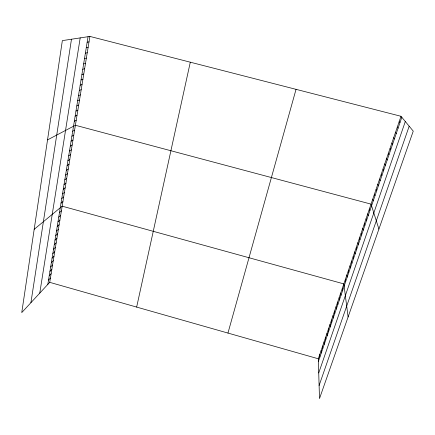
<?xml version="1.0" encoding="UTF-8"?>
<svg xmlns="http://www.w3.org/2000/svg" width="435" height="435" viewBox="0 0 435 435"><rect width="100%" height="100%" fill="white"/><g stroke="black" fill="none" stroke-linecap="round" stroke-linejoin="round"><path stroke-width="0.65" d="M30.912 302.689L71.476 39.226M39.759 293.119L80.192 37.899M47.817 284.403L88.06 36.698M89.909 36.42L62.352 40.618L21.75 312.602L49.72 282.342L89.909 36.42L400.994 116.286L413.25 131.136L319.497 398.58L318.306 358.783L400.994 116.286M136.655 307.083L190.302 62.194M227.956 333.069L296.045 89.344M318.387 361.48L401.815 117.276M318.73 372.931L405.306 121.506M319.105 385.519L409.183 126.204M48.519 280.08L50.422 278.047M49.226 275.736L51.129 273.729M49.933 271.369L51.836 269.39M50.65 266.981L52.548 265.029M51.363 262.566L53.266 260.647M52.086 258.134L53.983 256.237M52.809 253.67L54.712 251.805M53.538 249.19L55.435 247.352M54.272 244.682L56.169 242.871M55.006 240.153L56.903 238.369M55.745 235.596L57.643 233.845M56.49 231.018L58.388 229.294M57.241 226.412L59.133 224.721M57.991 221.785L59.889 220.121M58.747 217.13L60.644 215.499M59.508 212.449L61.4 210.85M34.186 229.31L62.167 206.179L343.84 283.903L348.098 316.984M61.02 203.156L62.912 201.617M61.77 198.539L63.662 197.033M62.52 193.896L64.413 192.428M63.282 189.23L65.168 187.795M64.043 184.543L65.93 183.135M64.81 179.829L66.696 178.453M65.576 175.087L67.463 173.75M66.354 170.324L68.241 169.014M67.131 165.528L69.018 164.256M67.914 160.711L69.796 159.476M68.697 155.866L70.584 154.664M69.491 150.999L71.373 149.83M70.285 146.1L72.166 144.969M71.084 141.179L72.966 140.081M71.889 136.226L73.771 135.165M72.699 131.25L74.575 130.223M47.535 139.891L75.391 125.258L371.044 204.129L378.912 229.087M74.331 121.207L76.207 120.261M75.152 116.145L77.028 115.237M75.978 111.055L77.854 110.185M76.81 105.939L78.681 105.107M77.647 100.795L79.518 100.001M78.49 95.618L80.355 94.863M79.333 90.409L81.198 89.697M80.187 85.178L82.046 84.504M81.04 79.915L82.9 79.284M81.9 74.619L83.759 74.032M82.764 69.295L84.624 68.746M83.634 63.94L85.494 63.439M84.51 58.556L86.364 58.094M85.39 53.141L87.245 52.722M86.277 47.692L88.126 47.317M87.163 42.211L89.012 41.885M49.72 282.342L318.306 358.783M399.151 121.697L399.95 122.735M397.318 127.08L398.096 128.156M395.491 132.425L396.252 133.55M393.68 137.743L394.425 138.906M391.875 143.028L392.604 144.235M390.086 148.286L390.793 149.531M388.303 153.511L388.993 154.8M386.53 158.704L387.204 160.036M384.774 163.87L385.426 165.24M383.023 169.003L383.659 170.411M381.277 174.109L381.903 175.555M379.548 179.182L380.157 180.672M377.83 184.228L378.417 185.756M376.117 189.247L376.694 190.813M374.415 194.233L374.975 195.837M372.724 199.197L373.268 200.834M369.369 209.034L369.886 210.741M367.705 213.911L368.206 215.657M366.053 218.761L366.536 220.54M364.41 223.579L364.878 225.401M362.774 228.375L363.225 230.229M361.148 233.144L361.588 235.03M359.533 237.891L359.957 239.805M357.923 242.605L358.331 244.557M356.325 247.292L356.716 249.277M354.732 251.957L355.112 253.975M353.149 256.596L353.519 258.646M351.578 261.212L351.931 263.289M350.012 265.801L350.354 267.911M348.457 270.363L348.783 272.506M346.912 274.898L347.222 277.073M345.374 279.417L345.673 281.619M342.274 288.503L342.546 290.765M340.714 293.076L340.975 295.37M339.159 297.627L339.409 299.949M337.62 302.151L337.854 304.5M336.081 306.653L336.304 309.029M334.558 311.128L334.765 313.532M333.041 315.576L333.237 318.012M331.53 320.002L331.715 322.465M330.029 324.407L330.203 326.897M328.539 328.784L328.697 331.301M327.049 333.139L327.202 335.684M325.576 337.468L325.712 340.039M324.108 341.779L324.233 344.373M322.645 346.064L322.759 348.685M321.193 350.327L321.296 352.975M319.747 354.563L319.839 357.238"/></g></svg>
